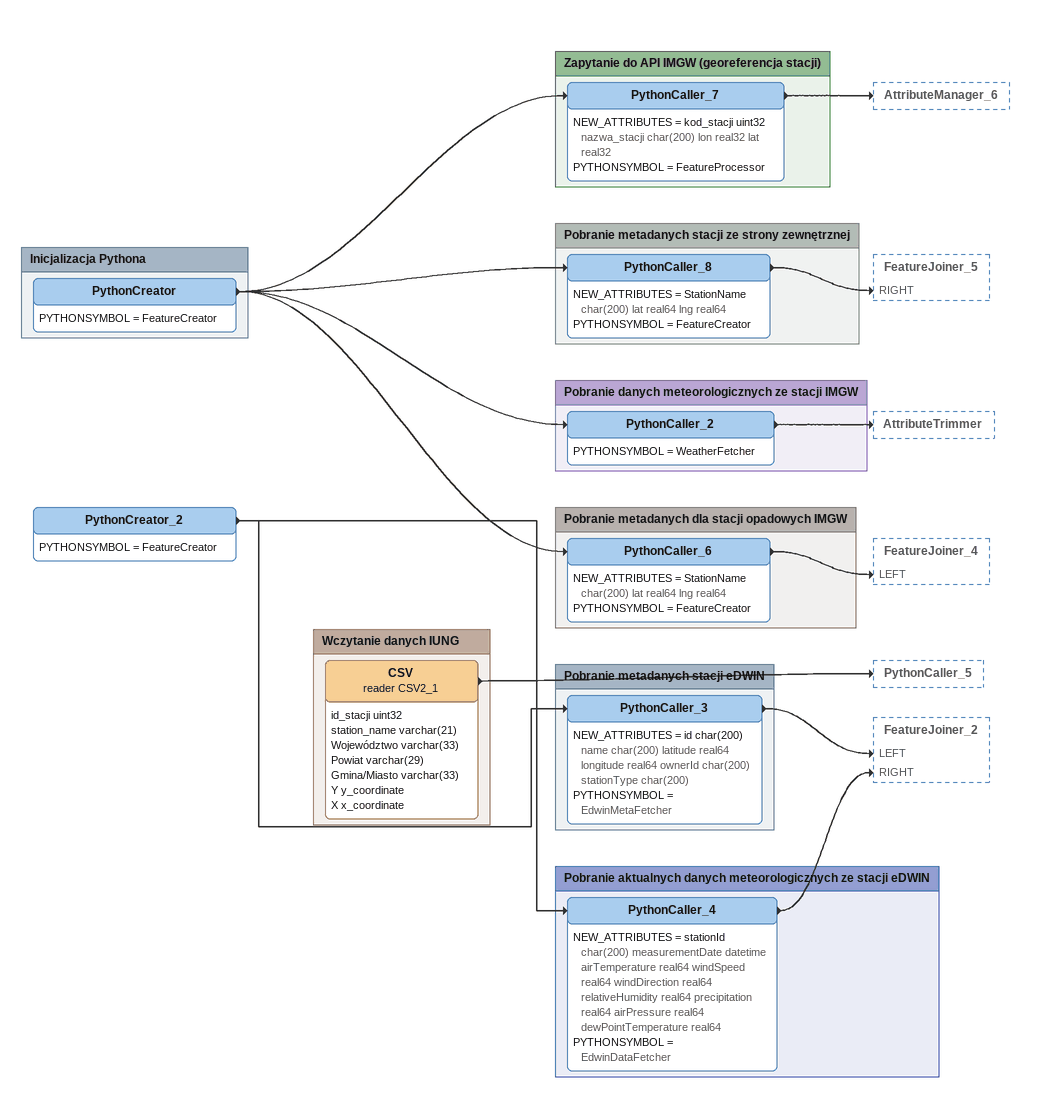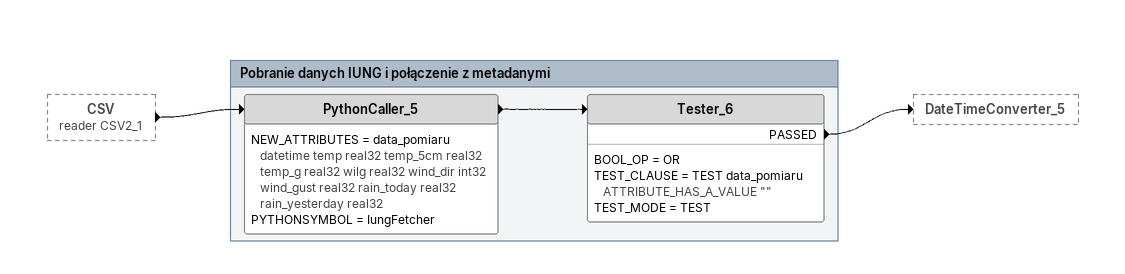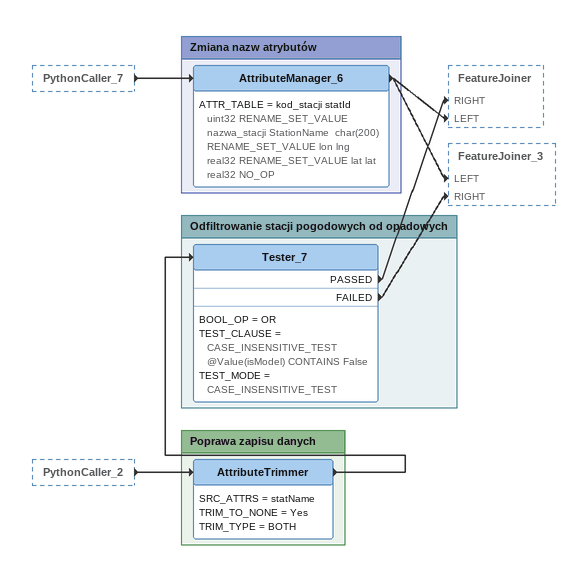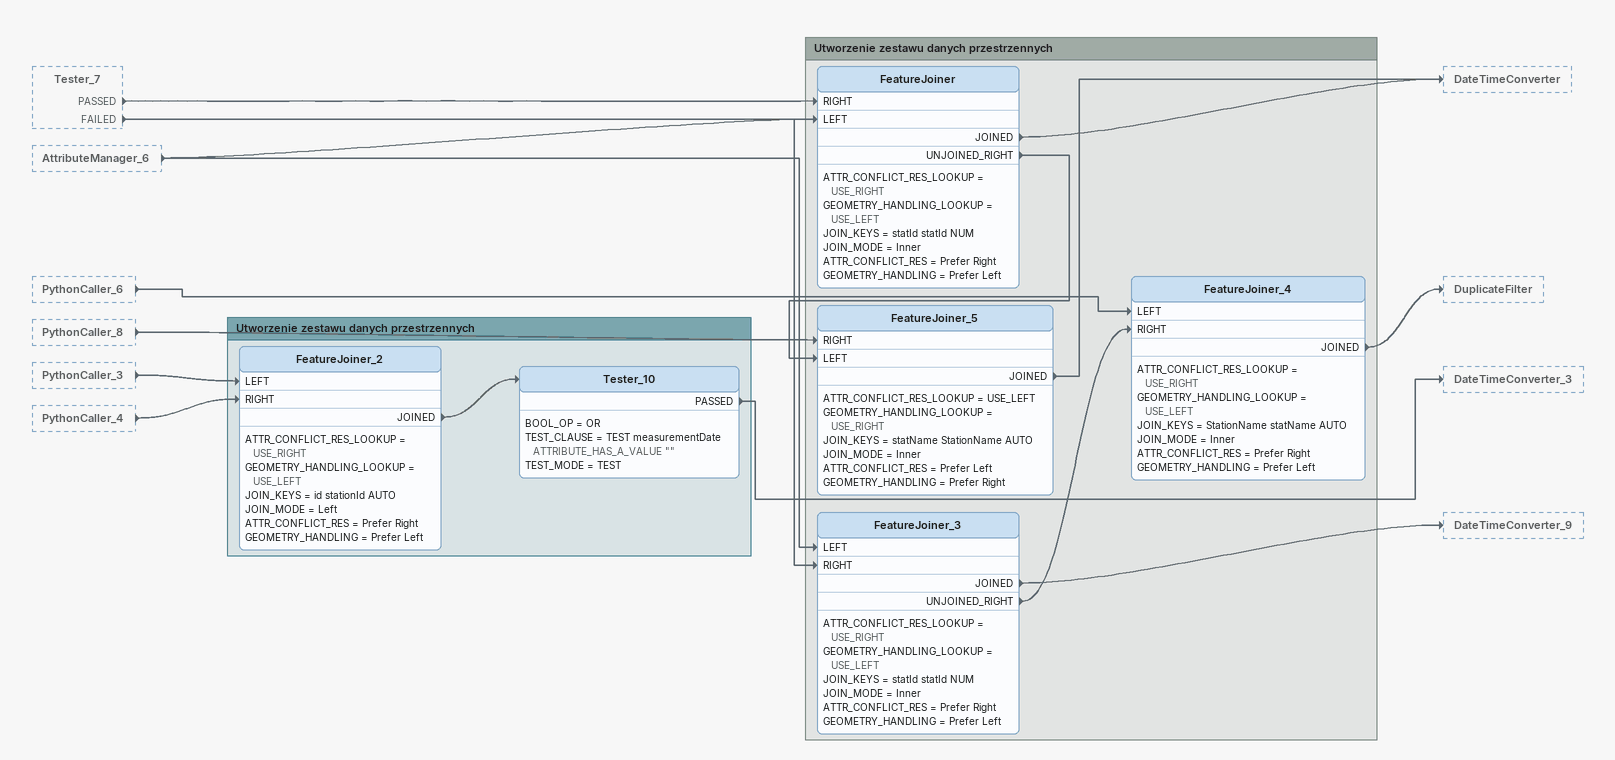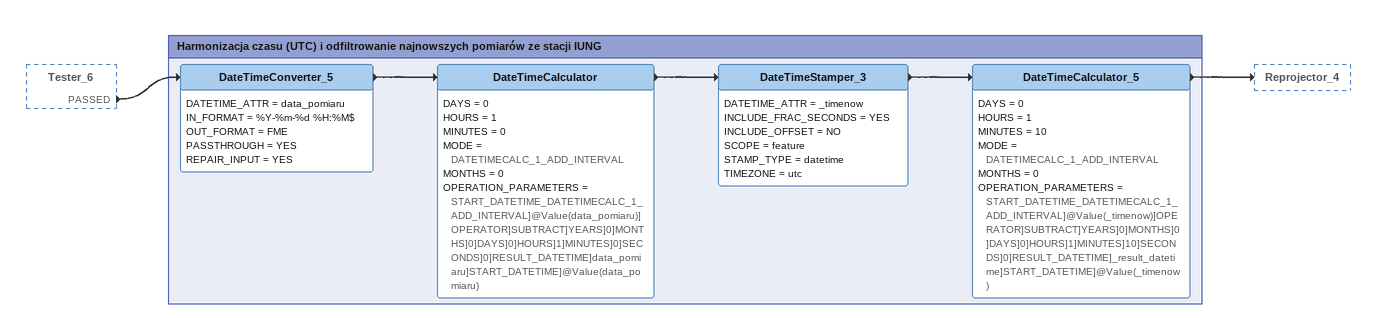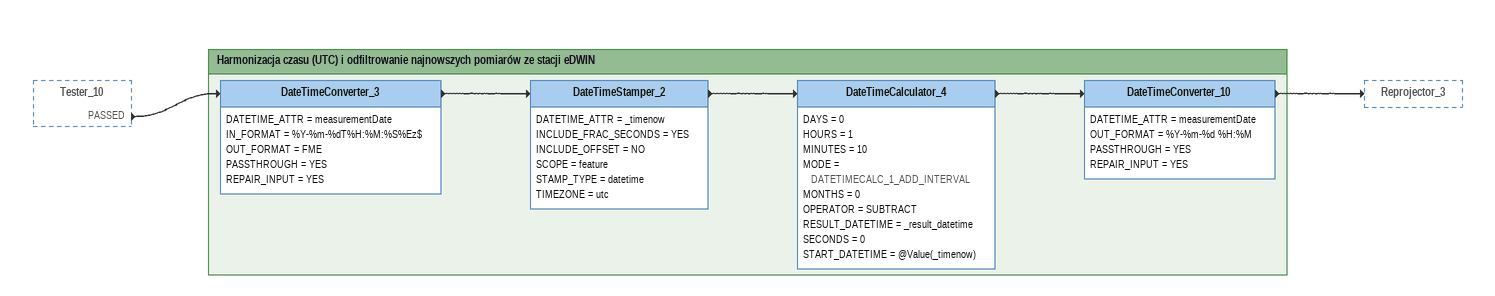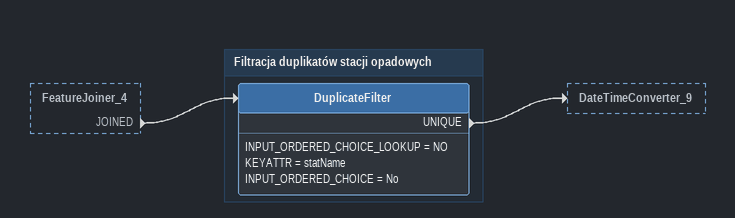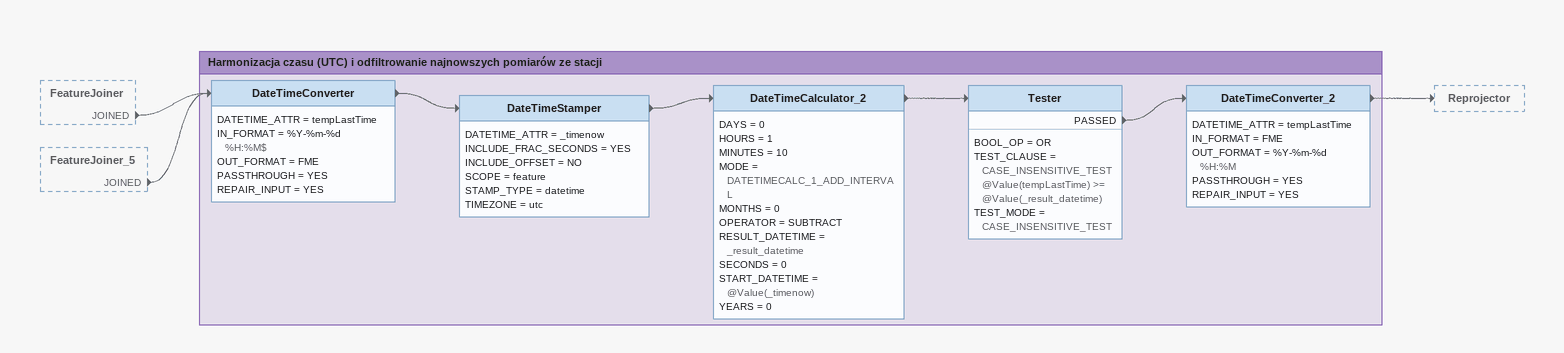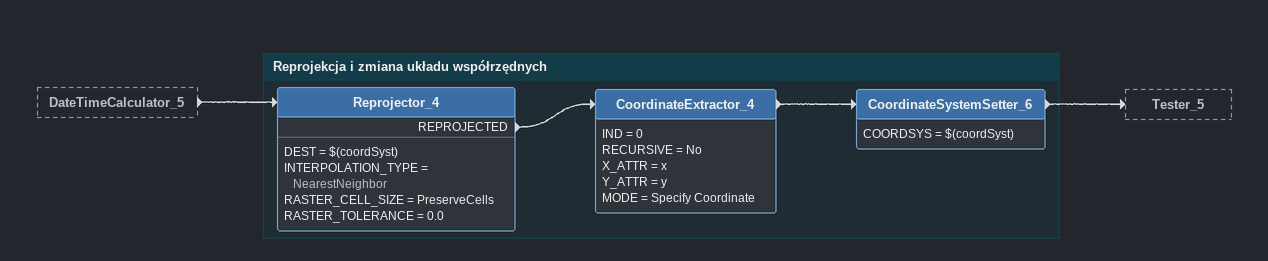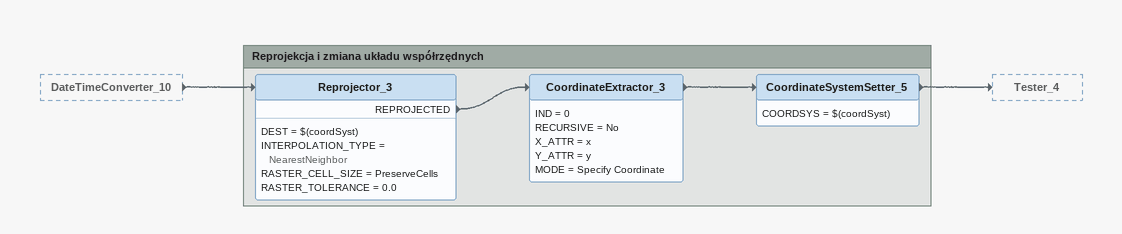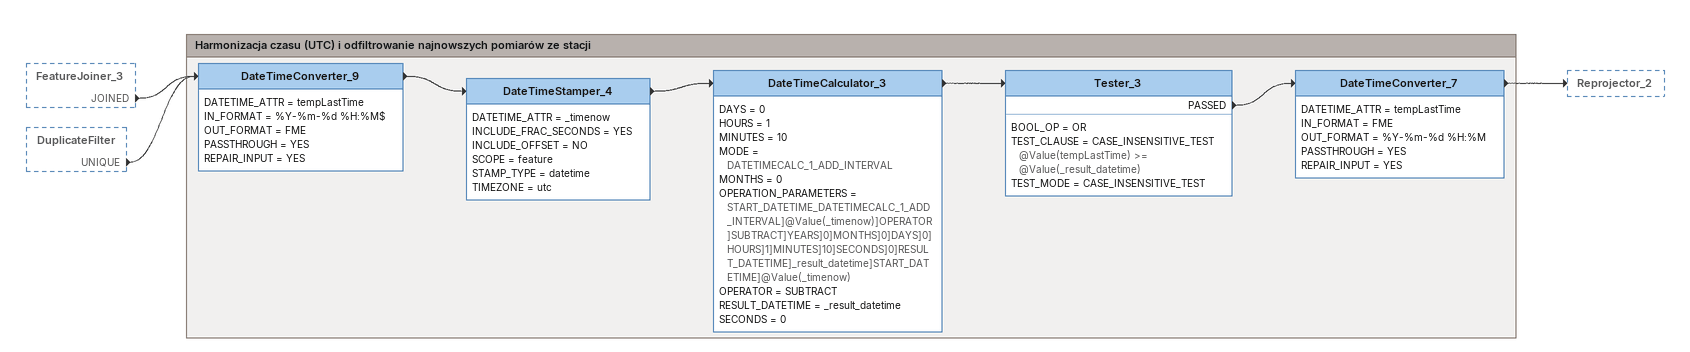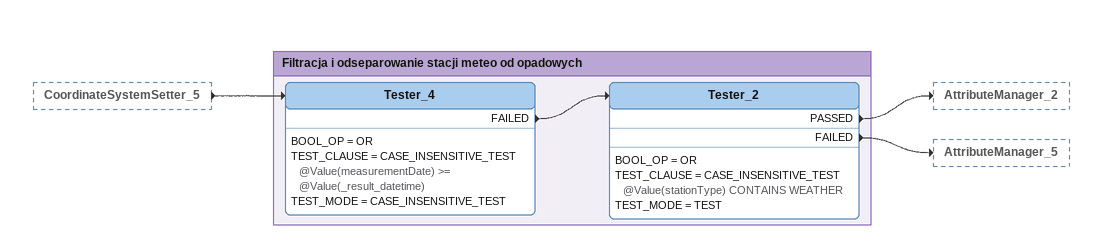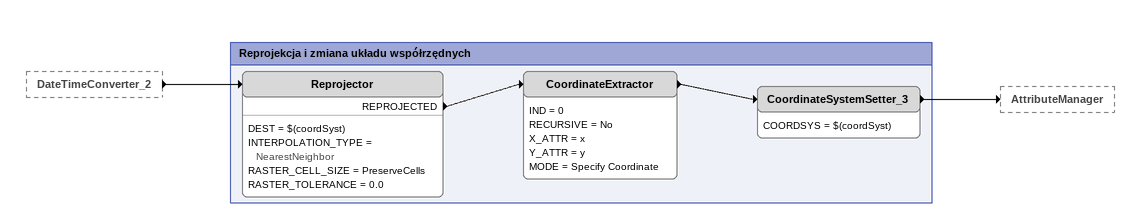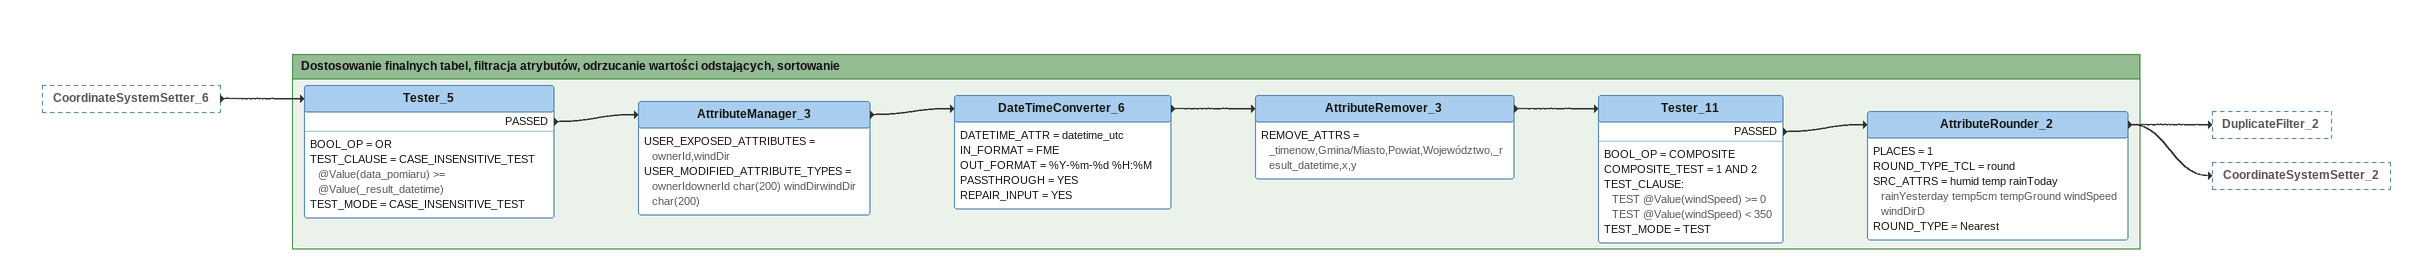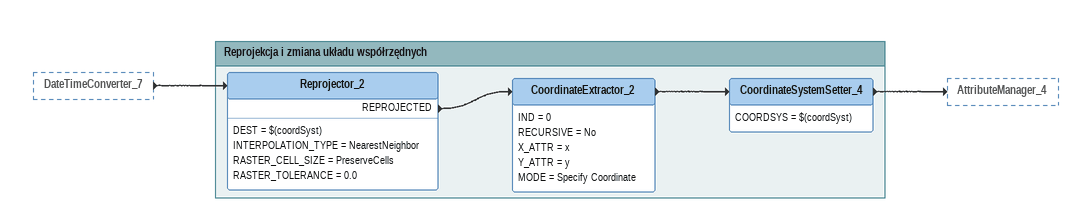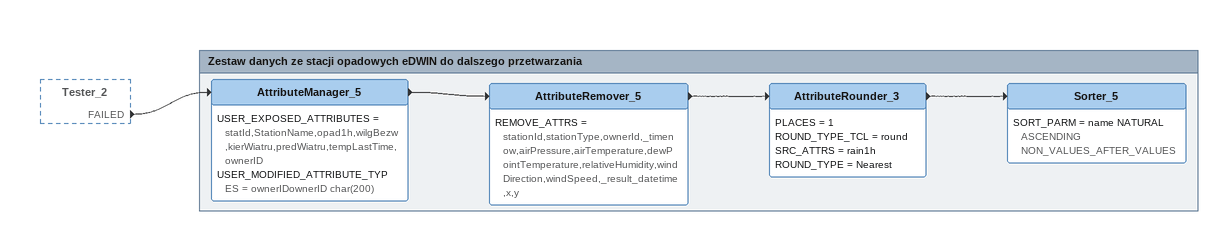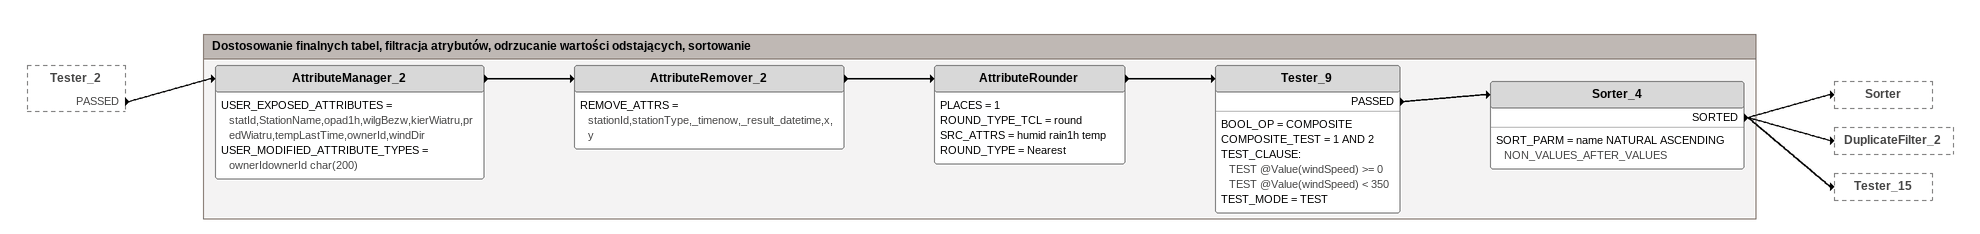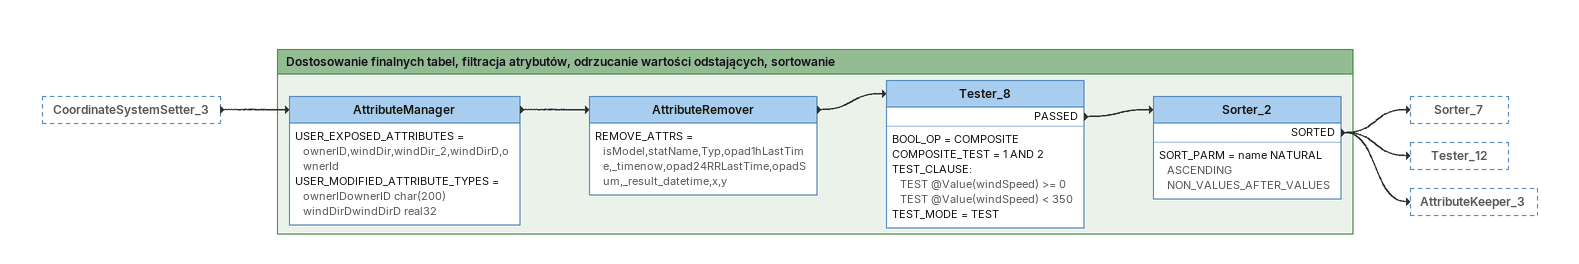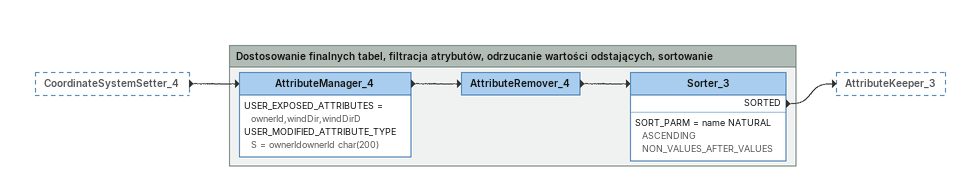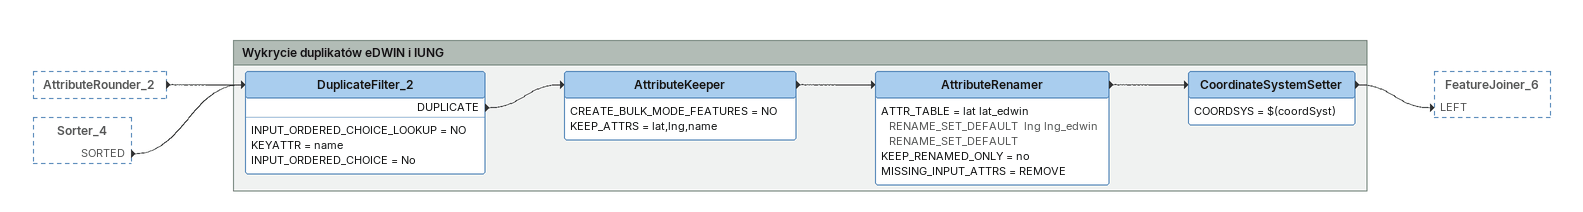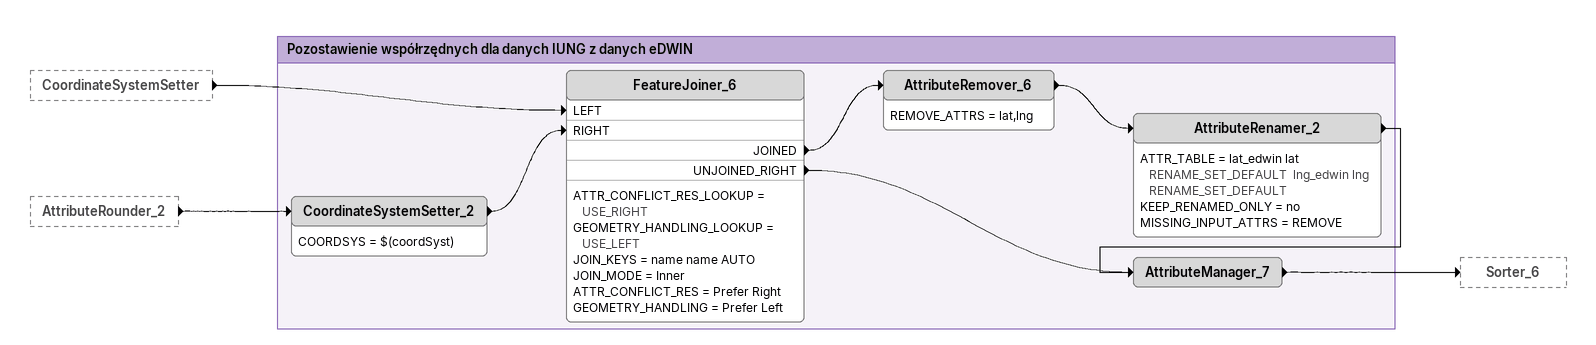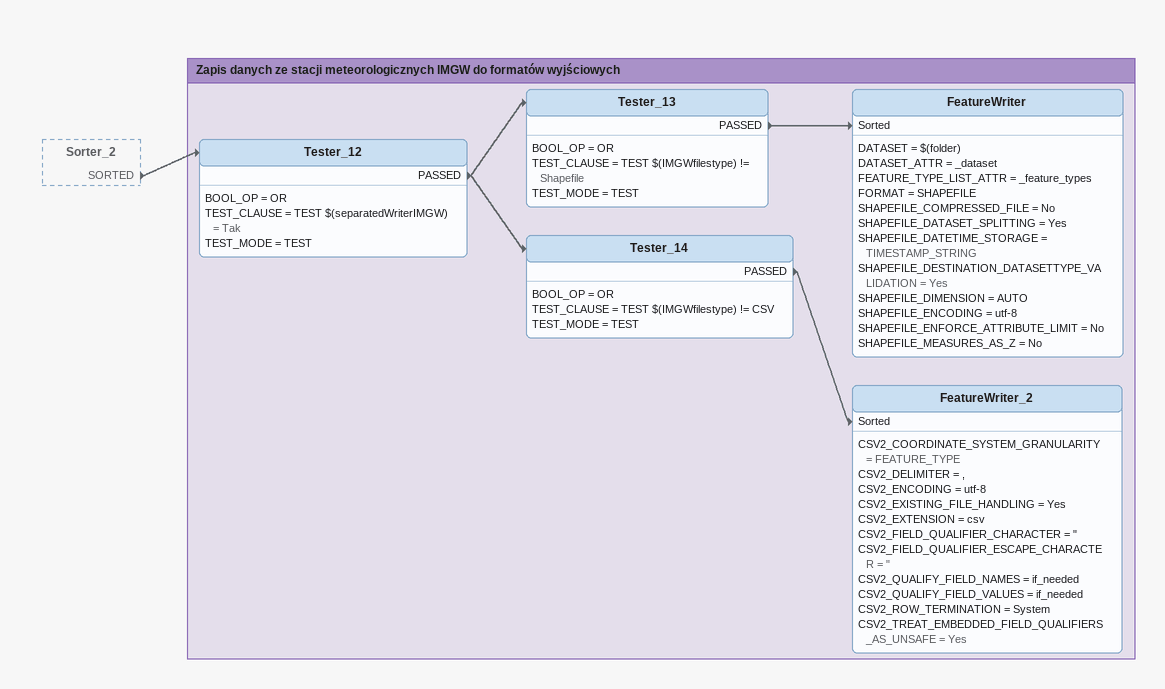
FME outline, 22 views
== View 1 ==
PythonCreator_2
    PYTHONSYMBOL = FeatureCreator
    -> PythonCaller_4
    -> PythonCaller_3

Bookmark: Inicjalizacja Pythona
PythonCreator
    PYTHONSYMBOL = FeatureCreator
    -> PythonCaller_6
    -> PythonCaller_2
    -> PythonCaller_7
    -> PythonCaller_8

Bookmark: Zapytanie do API IMGW (georeferencja stacji)
PythonCaller_7
    NEW_ATTRIBUTES = kod_stacji uint32 nazwa_stacji char(200) lon real32 lat real32
    PYTHONSYMBOL = FeatureProcessor
    -> AttributeManager_6

Bookmark: Pobranie metadanych stacji ze strony zewnętrznej
PythonCaller_8
    NEW_ATTRIBUTES = StationName char(200) lat real64 lng real64
    PYTHONSYMBOL = FeatureCreator
    -> FeatureJoiner_5 [RIGHT]

Bookmark: Pobranie danych meteorologicznych ze stacji IMGW
PythonCaller_2
    PYTHONSYMBOL = WeatherFetcher
    -> AttributeTrimmer

Bookmark: Pobranie metadanych dla stacji opadowych IMGW
PythonCaller_6
    NEW_ATTRIBUTES = StationName char(200) lat real64 lng real64
    PYTHONSYMBOL = FeatureCreator
    -> FeatureJoiner_4 [LEFT]

Bookmark: Pobranie metadanych stacji eDWIN
PythonCaller_3
    NEW_ATTRIBUTES = id char(200) name char(200) latitude real64 longitude real64 ownerId char(200) stationType char(200)
    PYTHONSYMBOL = EdwinMetaFetcher
    -> FeatureJoiner_2 [LEFT]

Bookmark: Pobranie aktualnych danych meteorologicznych ze stacji eDWIN
PythonCaller_4
    NEW_ATTRIBUTES = stationId char(200) measurementDate datetime airTemperature real64 windSpeed real64 windDirection real64 relativeHumidity real64 precipitation real64 airPressure real64 dewPointTemperature real64
    PYTHONSYMBOL = EdwinDataFetcher
    -> FeatureJoiner_2 [RIGHT]

Bookmark: Wczytanie danych IUNG
CSV (reader CSV2_1)
    attributes: id_stacji uint32, station_name varchar(21), Województwo varchar(33), Powiat varchar(29), Gmina/Miasto varchar(33), Y y_coordinate, X x_coordinate
    -> PythonCaller_5

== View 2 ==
CSV (reader CSV2_1) [outside]
    -> PythonCaller_5

Bookmark: Pobranie danych IUNG i połączenie z metadanymi
PythonCaller_5
    NEW_ATTRIBUTES = data_pomiaru datetime temp real32 temp_5cm real32 temp_g real32 wilg real32 wind_dir int32 wind_gust real32 rain_today real32 rain_yesterday real32
    PYTHONSYMBOL = IungFetcher
    -> Tester_6
Tester_6
    BOOL_OP = OR
    TEST_CLAUSE = TEST data_pomiaru ATTRIBUTE_HAS_A_VALUE ""
    TEST_MODE = TEST
    PASSED -> DateTimeConverter_5

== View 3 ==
PythonCaller_7 [outside]
    -> AttributeManager_6
PythonCaller_2 [outside]
    -> AttributeTrimmer

Bookmark: Zmiana nazw atrybutów
AttributeManager_6
    ATTR_TABLE = kod_stacji statId  uint32 RENAME_SET_VALUE nazwa_stacji StationName  char(200) RENAME_SET_VALUE lon lng  real32 RENAME_SET_VALUE lat lat  real32 NO_OP
    -> FeatureJoiner [LEFT]
    -> FeatureJoiner_3 [LEFT]

Bookmark: Poprawa zapisu danych
AttributeTrimmer
    SRC_ATTRS = statName
    TRIM_TO_NONE = Yes
    TRIM_TYPE = BOTH
    -> Tester_7

Bookmark: Odfiltrowanie stacji pogodowych od opadowych
Tester_7
    BOOL_OP = OR
    TEST_CLAUSE = CASE_INSENSITIVE_TEST @Value(isModel) CONTAINS False
    TEST_MODE = CASE_INSENSITIVE_TEST
    PASSED -> FeatureJoiner [RIGHT]
    FAILED -> FeatureJoiner_3 [RIGHT]

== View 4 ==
Tester_7 [outside]
    PASSED -> FeatureJoiner [RIGHT]
    FAILED -> FeatureJoiner_3 [RIGHT]
AttributeManager_6 [outside]
    -> FeatureJoiner [LEFT]
    -> FeatureJoiner_3 [LEFT]
PythonCaller_6 [outside]
    -> FeatureJoiner_4 [LEFT]
PythonCaller_8 [outside]
    -> FeatureJoiner_5 [RIGHT]
PythonCaller_3 [outside]
    -> FeatureJoiner_2 [LEFT]
PythonCaller_4 [outside]
    -> FeatureJoiner_2 [RIGHT]

Bookmark: Utworzenie zestawu danych przestrzennych
FeatureJoiner
    ATTR_CONFLICT_RES_LOOKUP = USE_RIGHT
    GEOMETRY_HANDLING_LOOKUP = USE_LEFT
    JOIN_KEYS = statId statId NUM
    JOIN_MODE = Inner
    ATTR_CONFLICT_RES = Prefer Right
    GEOMETRY_HANDLING = Prefer Left
    JOINED -> DateTimeConverter
    UNJOINED_RIGHT -> FeatureJoiner_5 [LEFT]
FeatureJoiner_5
    ATTR_CONFLICT_RES_LOOKUP = USE_LEFT
    GEOMETRY_HANDLING_LOOKUP = USE_RIGHT
    JOIN_KEYS = statName StationName AUTO
    JOIN_MODE = Inner
    ATTR_CONFLICT_RES = Prefer Left
    GEOMETRY_HANDLING = Prefer Right
    JOINED -> DateTimeConverter
FeatureJoiner_3
    ATTR_CONFLICT_RES_LOOKUP = USE_RIGHT
    GEOMETRY_HANDLING_LOOKUP = USE_LEFT
    JOIN_KEYS = statId statId NUM
    JOIN_MODE = Inner
    ATTR_CONFLICT_RES = Prefer Right
    GEOMETRY_HANDLING = Prefer Left
    JOINED -> DateTimeConverter_9
    UNJOINED_RIGHT -> FeatureJoiner_4 [RIGHT]
FeatureJoiner_4
    ATTR_CONFLICT_RES_LOOKUP = USE_RIGHT
    GEOMETRY_HANDLING_LOOKUP = USE_LEFT
    JOIN_KEYS = StationName statName AUTO
    JOIN_MODE = Inner
    ATTR_CONFLICT_RES = Prefer Right
    GEOMETRY_HANDLING = Prefer Left
    JOINED -> DuplicateFilter

Bookmark: Utworzenie zestawu danych przestrzennych
FeatureJoiner_2
    ATTR_CONFLICT_RES_LOOKUP = USE_RIGHT
    GEOMETRY_HANDLING_LOOKUP = USE_LEFT
    JOIN_KEYS = id stationId AUTO
    JOIN_MODE = Left
    ATTR_CONFLICT_RES = Prefer Right
    GEOMETRY_HANDLING = Prefer Left
    JOINED -> Tester_10
Tester_10
    BOOL_OP = OR
    TEST_CLAUSE = TEST measurementDate ATTRIBUTE_HAS_A_VALUE ""
    TEST_MODE = TEST
    PASSED -> DateTimeConverter_3

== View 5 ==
Tester_6 [outside]
    PASSED -> DateTimeConverter_5

Bookmark: Harmonizacja czasu (UTC) i odfiltrowanie najnowszych pomiarów ze stacji IUNG
DateTimeConverter_5
    DATETIME_ATTR = data_pomiaru
    IN_FORMAT = %Y-%m-%d %H:%M$
    OUT_FORMAT = FME
    PASSTHROUGH = YES
    REPAIR_INPUT = YES
    -> DateTimeCalculator
DateTimeCalculator
    DAYS = 0
    HOURS = 1
    MINUTES = 0
    MODE = DATETIMECALC_1_ADD_INTERVAL
    MONTHS = 0
    OPERATION_PARAMETERS = START_DATETIME_DATETIMECALC_1_ADD_INTERVAL]@Value(data_pomiaru)]OPERATOR]SUBTRACT]YEARS]0]MONTHS]0]DAYS]0]HOURS]1]MINUTES]0]SECONDS]0]RESULT_DATETIME]data_pomiaru]START_DATETIME]@Value(data_pomiaru)
    -> DateTimeStamper_3
DateTimeStamper_3
    DATETIME_ATTR = _timenow
    INCLUDE_FRAC_SECONDS = YES
    INCLUDE_OFFSET = NO
    SCOPE = feature
    STAMP_TYPE = datetime
    TIMEZONE = utc
    -> DateTimeCalculator_5
DateTimeCalculator_5
    DAYS = 0
    HOURS = 1
    MINUTES = 10
    MODE = DATETIMECALC_1_ADD_INTERVAL
    MONTHS = 0
    OPERATION_PARAMETERS = START_DATETIME_DATETIMECALC_1_ADD_INTERVAL]@Value(_timenow)]OPERATOR]SUBTRACT]YEARS]0]MONTHS]0]DAYS]0]HOURS]1]MINUTES]10]SECONDS]0]RESULT_DATETIME]_result_datetime]START_DATETIME]@Value(_timenow)
    -> Reprojector_4

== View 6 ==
Tester_10 [outside]
    PASSED -> DateTimeConverter_3

Bookmark: Harmonizacja czasu (UTC) i odfiltrowanie najnowszych pomiarów ze stacji eDWIN
DateTimeConverter_3
    DATETIME_ATTR = measurementDate
    IN_FORMAT = %Y-%m-%dT%H:%M:%S%Ez$
    OUT_FORMAT = FME
    PASSTHROUGH = YES
    REPAIR_INPUT = YES
    -> DateTimeStamper_2
DateTimeStamper_2
    DATETIME_ATTR = _timenow
    INCLUDE_FRAC_SECONDS = YES
    INCLUDE_OFFSET = NO
    SCOPE = feature
    STAMP_TYPE = datetime
    TIMEZONE = utc
    -> DateTimeCalculator_4
DateTimeCalculator_4
    DAYS = 0
    HOURS = 1
    MINUTES = 10
    MODE = DATETIMECALC_1_ADD_INTERVAL
    MONTHS = 0
    OPERATOR = SUBTRACT
    RESULT_DATETIME = _result_datetime
    SECONDS = 0
    START_DATETIME = @Value(_timenow)
    -> DateTimeConverter_10
DateTimeConverter_10
    DATETIME_ATTR = measurementDate
    OUT_FORMAT = %Y-%m-%d %H:%M
    PASSTHROUGH = YES
    REPAIR_INPUT = YES
    -> Reprojector_3

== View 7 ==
FeatureJoiner_4 [outside]
    JOINED -> DuplicateFilter

Bookmark: Filtracja duplikatów stacji opadowych
DuplicateFilter
    INPUT_ORDERED_CHOICE_LOOKUP = NO
    KEYATTR = statName
    INPUT_ORDERED_CHOICE = No
    UNIQUE -> DateTimeConverter_9

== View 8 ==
FeatureJoiner [outside]
    JOINED -> DateTimeConverter
FeatureJoiner_5 [outside]
    JOINED -> DateTimeConverter

Bookmark: Harmonizacja czasu (UTC) i odfiltrowanie najnowszych pomiarów ze stacji
DateTimeConverter
    DATETIME_ATTR = tempLastTime
    IN_FORMAT = %Y-%m-%d %H:%M$
    OUT_FORMAT = FME
    PASSTHROUGH = YES
    REPAIR_INPUT = YES
    -> DateTimeStamper
DateTimeStamper
    DATETIME_ATTR = _timenow
    INCLUDE_FRAC_SECONDS = YES
    INCLUDE_OFFSET = NO
    SCOPE = feature
    STAMP_TYPE = datetime
    TIMEZONE = utc
    -> DateTimeCalculator_2
DateTimeCalculator_2
    DAYS = 0
    HOURS = 1
    MINUTES = 10
    MODE = DATETIMECALC_1_ADD_INTERVAL
    MONTHS = 0
    OPERATOR = SUBTRACT
    RESULT_DATETIME = _result_datetime
    SECONDS = 0
    START_DATETIME = @Value(_timenow)
    YEARS = 0
    -> Tester
Tester
    BOOL_OP = OR
    TEST_CLAUSE = CASE_INSENSITIVE_TEST @Value(tempLastTime) >= @Value(_result_datetime)
    TEST_MODE = CASE_INSENSITIVE_TEST
    PASSED -> DateTimeConverter_2
DateTimeConverter_2
    DATETIME_ATTR = tempLastTime
    IN_FORMAT = FME
    OUT_FORMAT = %Y-%m-%d %H:%M
    PASSTHROUGH = YES
    REPAIR_INPUT = YES
    -> Reprojector

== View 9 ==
DateTimeCalculator_5 [outside]
    -> Reprojector_4

Bookmark: Reprojekcja i zmiana układu współrzędnych
Reprojector_4
    DEST = $(coordSyst)
    INTERPOLATION_TYPE = NearestNeighbor
    RASTER_CELL_SIZE = PreserveCells
    RASTER_TOLERANCE = 0.0
    REPROJECTED -> CoordinateExtractor_4
CoordinateExtractor_4
    IND = 0
    RECURSIVE = No
    X_ATTR = x
    Y_ATTR = y
    MODE = Specify Coordinate
    -> CoordinateSystemSetter_6
CoordinateSystemSetter_6
    COORDSYS = $(coordSyst)
    -> Tester_5

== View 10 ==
DateTimeConverter_10 [outside]
    -> Reprojector_3

Bookmark: Reprojekcja i zmiana układu współrzędnych
Reprojector_3
    DEST = $(coordSyst)
    INTERPOLATION_TYPE = NearestNeighbor
    RASTER_CELL_SIZE = PreserveCells
    RASTER_TOLERANCE = 0.0
    REPROJECTED -> CoordinateExtractor_3
CoordinateExtractor_3
    IND = 0
    RECURSIVE = No
    X_ATTR = x
    Y_ATTR = y
    MODE = Specify Coordinate
    -> CoordinateSystemSetter_5
CoordinateSystemSetter_5
    COORDSYS = $(coordSyst)
    -> Tester_4

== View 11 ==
FeatureJoiner_3 [outside]
    JOINED -> DateTimeConverter_9
DuplicateFilter [outside]
    UNIQUE -> DateTimeConverter_9

Bookmark: Harmonizacja czasu (UTC) i odfiltrowanie najnowszych pomiarów ze stacji
DateTimeConverter_9
    DATETIME_ATTR = tempLastTime
    IN_FORMAT = %Y-%m-%d %H:%M$
    OUT_FORMAT = FME
    PASSTHROUGH = YES
    REPAIR_INPUT = YES
    -> DateTimeStamper_4
DateTimeStamper_4
    DATETIME_ATTR = _timenow
    INCLUDE_FRAC_SECONDS = YES
    INCLUDE_OFFSET = NO
    SCOPE = feature
    STAMP_TYPE = datetime
    TIMEZONE = utc
    -> DateTimeCalculator_3
DateTimeCalculator_3
    DAYS = 0
    HOURS = 1
    MINUTES = 10
    MODE = DATETIMECALC_1_ADD_INTERVAL
    MONTHS = 0
    OPERATION_PARAMETERS = START_DATETIME_DATETIMECALC_1_ADD_INTERVAL]@Value(_timenow)]OPERATOR]SUBTRACT]YEARS]0]MONTHS]0]DAYS]0]HOURS]1]MINUTES]10]SECONDS]0]RESULT_DATETIME]_result_datetime]START_DATETIME]@Value(_timenow)
    OPERATOR = SUBTRACT
    RESULT_DATETIME = _result_datetime
    SECONDS = 0
    -> Tester_3
Tester_3
    BOOL_OP = OR
    TEST_CLAUSE = CASE_INSENSITIVE_TEST @Value(tempLastTime) >= @Value(_result_datetime)
    TEST_MODE = CASE_INSENSITIVE_TEST
    PASSED -> DateTimeConverter_7
DateTimeConverter_7
    DATETIME_ATTR = tempLastTime
    IN_FORMAT = FME
    OUT_FORMAT = %Y-%m-%d %H:%M
    PASSTHROUGH = YES
    REPAIR_INPUT = YES
    -> Reprojector_2

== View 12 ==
CoordinateSystemSetter_5 [outside]
    -> Tester_4

Bookmark: Filtracja i odseparowanie stacji meteo od opadowych
Tester_4
    BOOL_OP = OR
    TEST_CLAUSE = CASE_INSENSITIVE_TEST @Value(measurementDate) >= @Value(_result_datetime)
    TEST_MODE = CASE_INSENSITIVE_TEST
    FAILED -> Tester_2
Tester_2
    BOOL_OP = OR
    TEST_CLAUSE = CASE_INSENSITIVE_TEST @Value(stationType) CONTAINS WEATHER
    TEST_MODE = TEST
    PASSED -> AttributeManager_2
    FAILED -> AttributeManager_5

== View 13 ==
DateTimeConverter_2 [outside]
    -> Reprojector

Bookmark: Reprojekcja i zmiana układu współrzędnych
Reprojector
    DEST = $(coordSyst)
    INTERPOLATION_TYPE = NearestNeighbor
    RASTER_CELL_SIZE = PreserveCells
    RASTER_TOLERANCE = 0.0
    REPROJECTED -> CoordinateExtractor
CoordinateExtractor
    IND = 0
    RECURSIVE = No
    X_ATTR = x
    Y_ATTR = y
    MODE = Specify Coordinate
    -> CoordinateSystemSetter_3
CoordinateSystemSetter_3
    COORDSYS = $(coordSyst)
    -> AttributeManager

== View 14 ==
CoordinateSystemSetter_6 [outside]
    -> Tester_5

Bookmark: Dostosowanie finalnych tabel, filtracja atrybutów, odrzucanie wartości odstających, sortowanie
Tester_5
    BOOL_OP = OR
    TEST_CLAUSE = CASE_INSENSITIVE_TEST @Value(data_pomiaru) >= @Value(_result_datetime)
    TEST_MODE = CASE_INSENSITIVE_TEST
    PASSED -> AttributeManager_3
AttributeManager_3
    USER_EXPOSED_ATTRIBUTES = ownerId,windDir
    USER_MODIFIED_ATTRIBUTE_TYPES = ownerIdownerId char(200) windDirwindDir char(200)
    -> DateTimeConverter_6
DateTimeConverter_6
    DATETIME_ATTR = datetime_utc
    IN_FORMAT = FME
    OUT_FORMAT = %Y-%m-%d %H:%M
    PASSTHROUGH = YES
    REPAIR_INPUT = YES
    -> AttributeRemover_3
AttributeRemover_3
    REMOVE_ATTRS = _timenow,Gmina/Miasto,Powiat,Województwo,_result_datetime,x,y
    -> Tester_11
Tester_11
    BOOL_OP = COMPOSITE
    COMPOSITE_TEST = 1 AND 2
    TEST_CLAUSE:
      TEST @Value(windSpeed) >= 0
      TEST @Value(windSpeed) < 350
    TEST_MODE = TEST
    PASSED -> AttributeRounder_2
AttributeRounder_2
    PLACES = 1
    ROUND_TYPE_TCL = round
    SRC_ATTRS = humid temp rainToday rainYesterday temp5cm tempGround windSpeed windDirD
    ROUND_TYPE = Nearest
    -> DuplicateFilter_2
    -> CoordinateSystemSetter_2

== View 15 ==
DateTimeConverter_7 [outside]
    -> Reprojector_2

Bookmark: Reprojekcja i zmiana układu współrzędnych
Reprojector_2
    DEST = $(coordSyst)
    INTERPOLATION_TYPE = NearestNeighbor
    RASTER_CELL_SIZE = PreserveCells
    RASTER_TOLERANCE = 0.0
    REPROJECTED -> CoordinateExtractor_2
CoordinateExtractor_2
    IND = 0
    RECURSIVE = No
    X_ATTR = x
    Y_ATTR = y
    MODE = Specify Coordinate
    -> CoordinateSystemSetter_4
CoordinateSystemSetter_4
    COORDSYS = $(coordSyst)
    -> AttributeManager_4

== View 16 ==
Tester_2 [outside]
    FAILED -> AttributeManager_5

Bookmark: Zestaw danych ze stacji opadowych eDWIN do dalszego przetwarzania
AttributeManager_5
    USER_EXPOSED_ATTRIBUTES = statId,StationName,opad1h,wilgBezw,kierWiatru,predWiatru,tempLastTime,ownerID
    USER_MODIFIED_ATTRIBUTE_TYPES = ownerIDownerID char(200)
    -> AttributeRemover_5
AttributeRemover_5
    REMOVE_ATTRS = stationId,stationType,ownerId,_timenow,airPressure,airTemperature,dewPointTemperature,relativeHumidity,windDirection,windSpeed,_result_datetime,x,y
    -> AttributeRounder_3
AttributeRounder_3
    PLACES = 1
    ROUND_TYPE_TCL = round
    SRC_ATTRS = rain1h
    ROUND_TYPE = Nearest
    -> Sorter_5
Sorter_5
    SORT_PARM = name NATURAL ASCENDING NON_VALUES_AFTER_VALUES

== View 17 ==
Tester_2 [outside]
    PASSED -> AttributeManager_2

Bookmark: Dostosowanie finalnych tabel, filtracja atrybutów, odrzucanie wartości odstających, sortowanie
AttributeManager_2
    USER_EXPOSED_ATTRIBUTES = statId,StationName,opad1h,wilgBezw,kierWiatru,predWiatru,tempLastTime,ownerId,windDir
    USER_MODIFIED_ATTRIBUTE_TYPES = ownerIdownerId char(200)
    -> AttributeRemover_2
AttributeRemover_2
    REMOVE_ATTRS = stationId,stationType,_timenow,_result_datetime,x,y
    -> AttributeRounder
AttributeRounder
    PLACES = 1
    ROUND_TYPE_TCL = round
    SRC_ATTRS = humid rain1h temp
    ROUND_TYPE = Nearest
    -> Tester_9
Tester_9
    BOOL_OP = COMPOSITE
    COMPOSITE_TEST = 1 AND 2
    TEST_CLAUSE:
      TEST @Value(windSpeed) >= 0
      TEST @Value(windSpeed) < 350
    TEST_MODE = TEST
    PASSED -> Sorter_4
Sorter_4
    SORT_PARM = name NATURAL ASCENDING NON_VALUES_AFTER_VALUES
    SORTED -> Sorter
    SORTED -> DuplicateFilter_2
    SORTED -> Tester_15

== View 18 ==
CoordinateSystemSetter_3 [outside]
    -> AttributeManager

Bookmark: Dostosowanie finalnych tabel, filtracja atrybutów, odrzucanie wartości odstających, sortowanie
AttributeManager
    USER_EXPOSED_ATTRIBUTES = ownerID,windDir,windDir_2,windDirD,ownerId
    USER_MODIFIED_ATTRIBUTE_TYPES = ownerIDownerID char(200) windDirDwindDirD real32
    -> AttributeRemover
AttributeRemover
    REMOVE_ATTRS = isModel,statName,Typ,opad1hLastTime,_timenow,opad24RRLastTime,opadSum,_result_datetime,x,y
    -> Tester_8
Tester_8
    BOOL_OP = COMPOSITE
    COMPOSITE_TEST = 1 AND 2
    TEST_CLAUSE:
      TEST @Value(windSpeed) >= 0
      TEST @Value(windSpeed) < 350
    TEST_MODE = TEST
    PASSED -> Sorter_2
Sorter_2
    SORT_PARM = name NATURAL ASCENDING NON_VALUES_AFTER_VALUES
    SORTED -> Sorter_7
    SORTED -> Tester_12
    SORTED -> AttributeKeeper_3

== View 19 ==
CoordinateSystemSetter_4 [outside]
    -> AttributeManager_4

Bookmark: Dostosowanie finalnych tabel, filtracja atrybutów, odrzucanie wartości odstających, sortowanie
AttributeManager_4
    USER_EXPOSED_ATTRIBUTES = ownerId,windDir,windDirD
    USER_MODIFIED_ATTRIBUTE_TYPES = ownerIdownerId char(200)
    -> AttributeRemover_4
AttributeRemover_4
    -> Sorter_3
Sorter_3
    SORT_PARM = name NATURAL ASCENDING NON_VALUES_AFTER_VALUES
    SORTED -> AttributeKeeper_3

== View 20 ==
AttributeRounder_2 [outside]
    -> DuplicateFilter_2
Sorter_4 [outside]
    SORTED -> DuplicateFilter_2

Bookmark: Wykrycie duplikatów eDWIN i IUNG
DuplicateFilter_2
    INPUT_ORDERED_CHOICE_LOOKUP = NO
    KEYATTR = name
    INPUT_ORDERED_CHOICE = No
    DUPLICATE -> AttributeKeeper
AttributeKeeper
    CREATE_BULK_MODE_FEATURES = NO
    KEEP_ATTRS = lat,lng,name
    -> AttributeRenamer
AttributeRenamer
    ATTR_TABLE = lat lat_edwin RENAME_SET_DEFAULT  lng lng_edwin RENAME_SET_DEFAULT
    KEEP_RENAMED_ONLY = no
    MISSING_INPUT_ATTRS = REMOVE
    -> CoordinateSystemSetter
CoordinateSystemSetter
    COORDSYS = $(coordSyst)
    -> FeatureJoiner_6 [LEFT]

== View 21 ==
CoordinateSystemSetter [outside]
    -> FeatureJoiner_6 [LEFT]
AttributeRounder_2 [outside]
    -> CoordinateSystemSetter_2

Bookmark: Pozostawienie współrzędnych dla danych IUNG z danych eDWIN
CoordinateSystemSetter_2
    COORDSYS = $(coordSyst)
    -> FeatureJoiner_6 [RIGHT]
FeatureJoiner_6
    ATTR_CONFLICT_RES_LOOKUP = USE_RIGHT
    GEOMETRY_HANDLING_LOOKUP = USE_LEFT
    JOIN_KEYS = name name AUTO
    JOIN_MODE = Inner
    ATTR_CONFLICT_RES = Prefer Right
    GEOMETRY_HANDLING = Prefer Left
    JOINED -> AttributeRemover_6
    UNJOINED_RIGHT -> AttributeManager_7
AttributeRemover_6
    REMOVE_ATTRS = lat,lng
    -> AttributeRenamer_2
AttributeRenamer_2
    ATTR_TABLE = lat_edwin lat RENAME_SET_DEFAULT  lng_edwin lng RENAME_SET_DEFAULT
    KEEP_RENAMED_ONLY = no
    MISSING_INPUT_ATTRS = REMOVE
    -> AttributeManager_7
AttributeManager_7
    -> Sorter_6

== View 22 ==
Sorter_2 [outside]
    SORTED -> Tester_12

Bookmark: Zapis danych ze stacji meteorologicznych IMGW do formatów wyjściowych
Tester_12
    BOOL_OP = OR
    TEST_CLAUSE = TEST $(separatedWriterIMGW) = Tak
    TEST_MODE = TEST
    PASSED -> Tester_13
    PASSED -> Tester_14
Tester_13
    BOOL_OP = OR
    TEST_CLAUSE = TEST $(IMGWfilestype) != Shapefile
    TEST_MODE = TEST
    PASSED -> FeatureWriter [Sorted]
FeatureWriter
    DATASET = $(folder)
    DATASET_ATTR = _dataset
    FEATURE_TYPE_LIST_ATTR = _feature_types
    FORMAT = SHAPEFILE
    SHAPEFILE_COMPRESSED_FILE = No
    SHAPEFILE_DATASET_SPLITTING = Yes
    SHAPEFILE_DATETIME_STORAGE = TIMESTAMP_STRING
    SHAPEFILE_DESTINATION_DATASETTYPE_VALIDATION = Yes
    SHAPEFILE_DIMENSION = AUTO
    SHAPEFILE_ENCODING = utf-8
    SHAPEFILE_ENFORCE_ATTRIBUTE_LIMIT = No
    SHAPEFILE_MEASURES_AS_Z = No
Tester_14
    BOOL_OP = OR
    TEST_CLAUSE = TEST $(IMGWfilestype) != CSV
    TEST_MODE = TEST
    PASSED -> FeatureWriter_2 [Sorted]
FeatureWriter_2
    CSV2_COORDINATE_SYSTEM_GRANULARITY = FEATURE_TYPE
    CSV2_DELIMITER = ,
    CSV2_ENCODING = utf-8
    CSV2_EXISTING_FILE_HANDLING = Yes
    CSV2_EXTENSION = csv
    CSV2_FIELD_QUALIFIER_CHARACTER = "
    CSV2_FIELD_QUALIFIER_ESCAPE_CHARACTER = "
    CSV2_QUALIFY_FIELD_NAMES = if_needed
    CSV2_QUALIFY_FIELD_VALUES = if_needed
    CSV2_ROW_TERMINATION = System
    CSV2_TREAT_EMBEDDED_FIELD_QUALIFIERS_AS_UNSAFE = Yes
